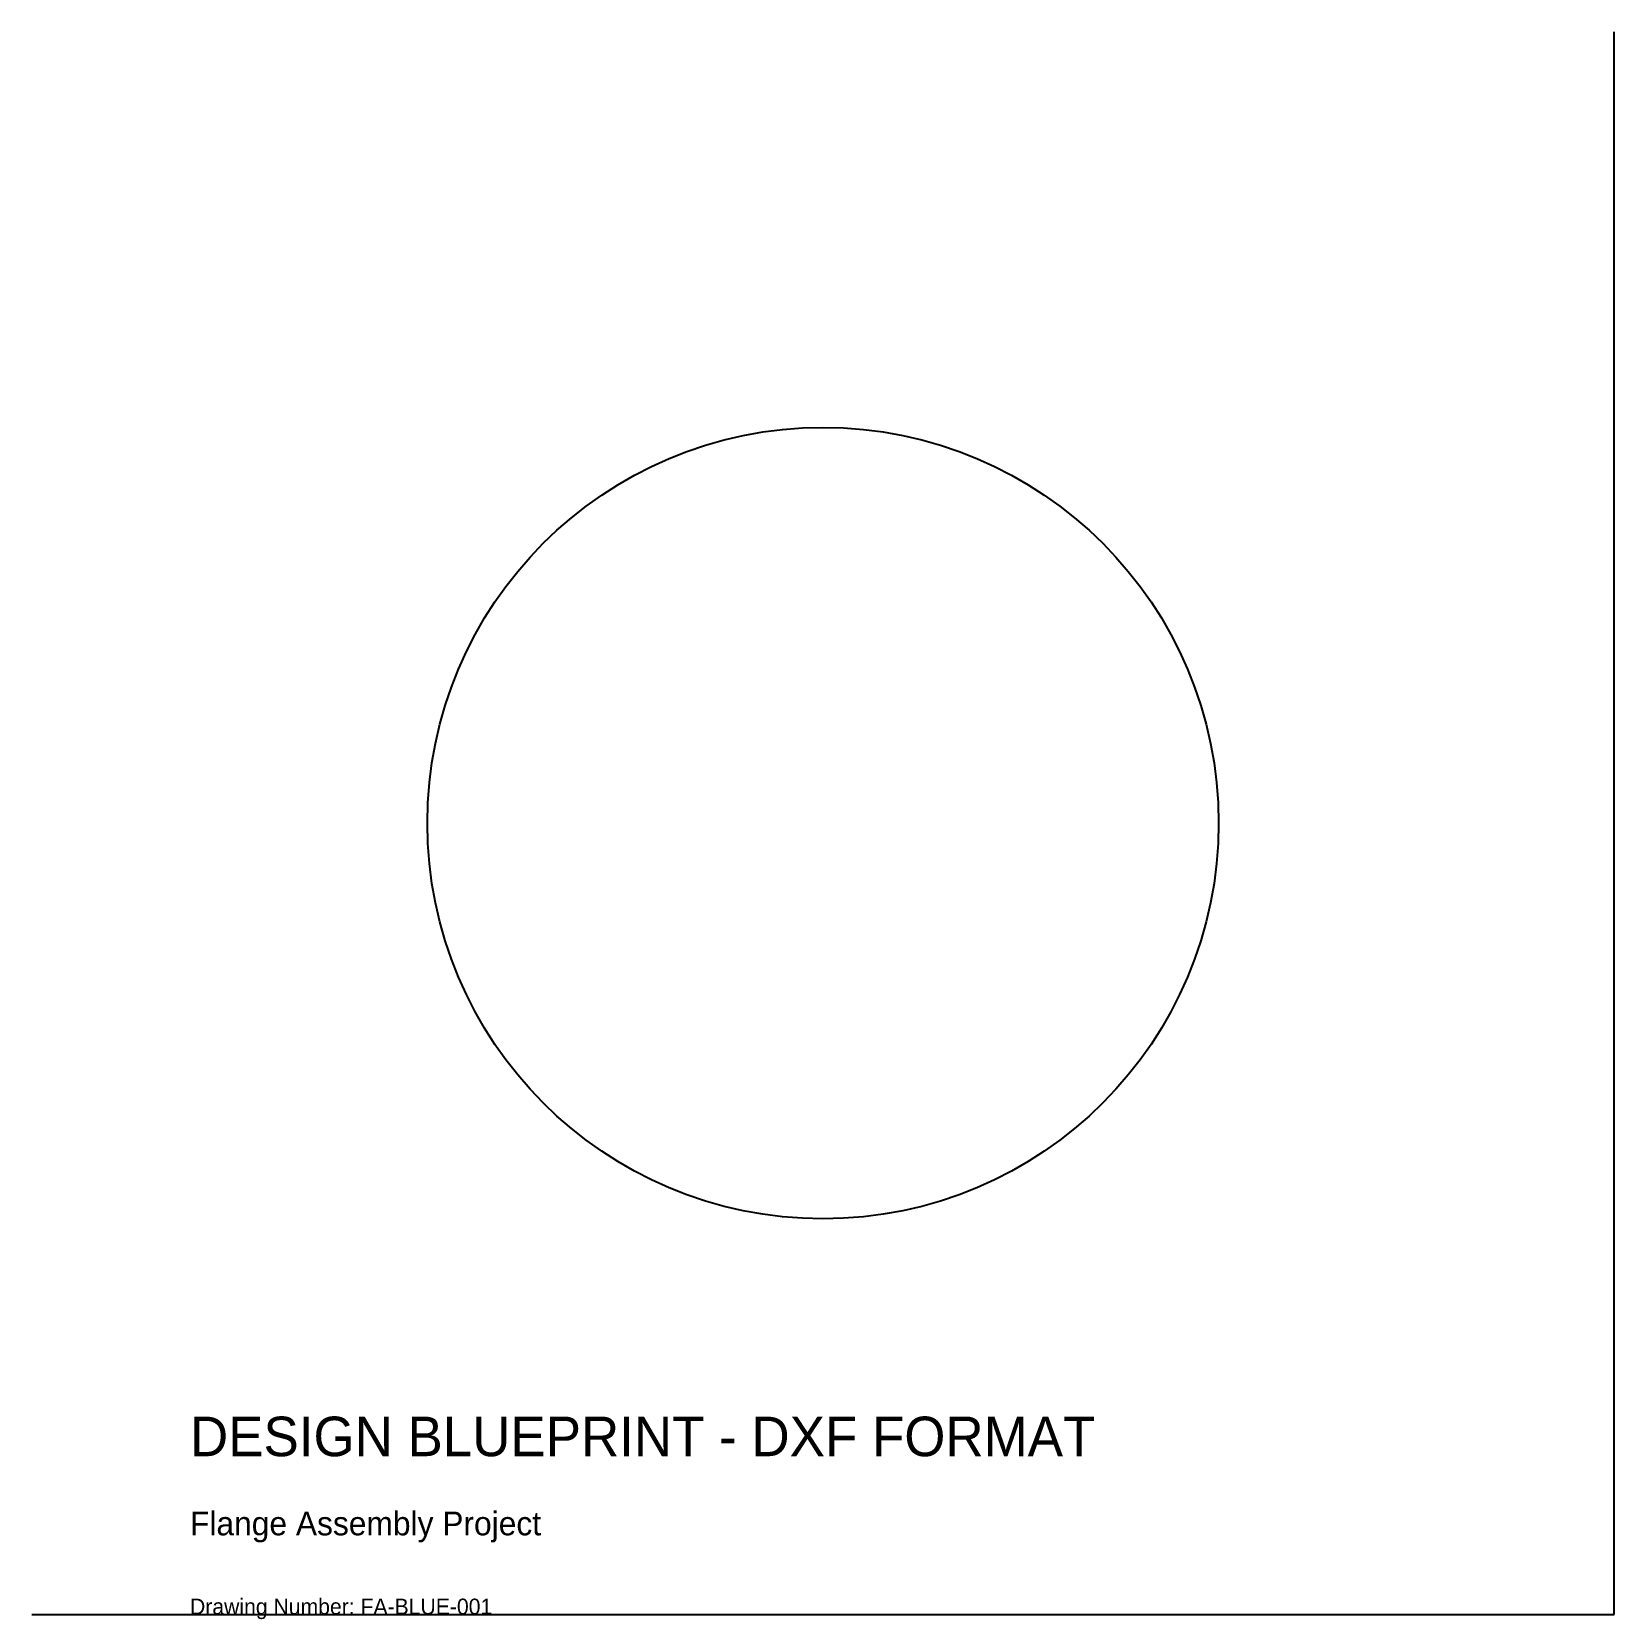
# Model space of a CAD drawing. Extents: x 0 to 100, y 0 to 100.
import ezdxf

# ---------------------------------------------------------------- set-up
doc = ezdxf.new("R2010")
doc.units = 0
doc.layers.get('0').update_dxf_attribs({"linetype": 'CONTINUOUS'})

msp = doc.modelspace()

# ---------------------------------------------------------------- linework, layer by layer
for p, q in [((100, 0), (100, 100)), ((0, 0), (100, 0))]:
    msp.add_line(p, q)
msp.add_circle((50, 50), 25)

# ---------------------------------------------------------------- texts
for s, height, p in [('DESIGN BLUEPRINT - DXF FORMAT', 2.5, (10, 10)), ('Flange Assembly Project', 1.5, (10, 5)), ('Drawing Number: FA-BLUE-001', 1, (10, 0))]:
    msp.add_text(s, height=height).set_placement(p)

doc.saveas('drawing.dxf')
